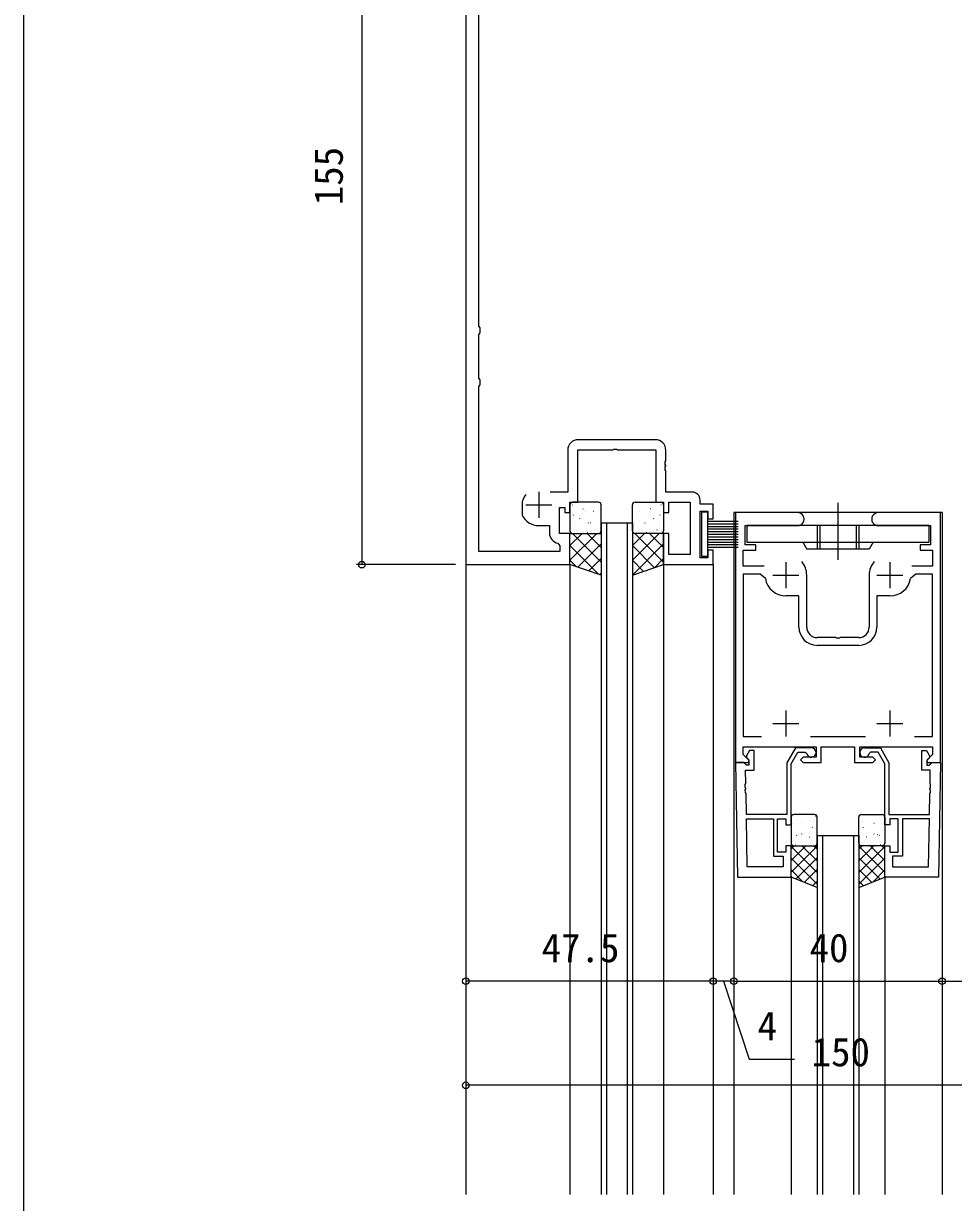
# Model space of a CAD drawing. Units: millimetres, scale not verified. Extents: x -437 to 438, y -681 to 679.
# Drawn here: x -436.7 to -258, y 161.3 to 387.7 of the extents above; entities that cross this region are included whole.
import ezdxf
from ezdxf.enums import TextEntityAlignment as Align

# ---------------------------------------------------------------- set-up
doc = ezdxf.new("R2010")
doc.units = ezdxf.units.MM
doc.header["$LTSCALE"] = 4
for name, color, linetype in [('0-2_YKK_11', 7, 'Continuous'), ('0-3_YKK_12', 2, 'Continuous'), ('0-4_YKK_13', 4, 'Continuous'), ('0-6_YKK_D', 6, 'Continuous'), ('0-7_YKK_ZWAK', 7, 'Continuous')]:
    doc.layers.add(name, color=color, linetype=linetype)
doc.styles.add('ＭＳ ゴシック', font='')
doc.styles.get('ＭＳ ゴシック').set_extended_font_data('MS Gothic')

msp = doc.modelspace()

# ---------------------------------------------------------------- linework, layer by layer
at = {"layer": '0-2_YKK_11'}
for p, q in [((-315.27, 307.8), (-330.13, 307.8)), ((-337.7, 297.8), (-337.7, 292.8)), ((-340.2, 295.3), (-335.2, 295.3)), ((-290.2, 284.295), (-290.2, 279.295)), ((-270.2, 284.295), (-270.2, 279.295)), ((-292.7, 281.795), (-287.7, 281.795)), ((-286.2, 271.795), (-286.2, 281.795)), ((-274.2, 281.795), (-274.2, 271.795)), ((-272.7, 281.795), (-267.7, 281.795)), ((-276.2, 268.295), (-284.2, 268.295)), ((-290.2, 255.795), (-290.2, 250.795)), ((-270.2, 255.795), (-270.2, 250.795)), ((-292.7, 253.295), (-287.7, 253.295)), ((-272.7, 253.295), (-267.7, 253.295)), ((-285.483, 250.795), (-274.917, 250.795))]:
    msp.add_line(p, q, dxfattribs=at)
for points in [[(-334.03, 287.91), (-333.63, 287.421), (-333.63, 286.3), (-349.2, 286.3), (-349.2, 318.006), (-348.938, 318.304), (-348.938, 319.296), (-349.2, 319.594), (-349.2, 328.006), (-348.938, 328.304), (-348.938, 329.296), (-349.2, 329.594), (-349.2, 418.006), (-348.938, 418.304), (-348.938, 419.296), (-349.2, 419.594), (-349.2, 437.207), (-341.999, 440.565)], [(-351.7, 438.8), (-351.7, 283.8), (-331.7, 283.8), (-331.7, 289.8), (-333.7, 289.8), (-333.7, 294.8), (-332.7, 294.8), (-332.7, 293.8), (-331.7, 293.8), (-331.7, 295.8), (-330.2, 295.8), (-330.2, 305.87), (-323.458, 305.87), (-323.275, 305.99)], [(-332.13, 305.8), (-332.13, 297.73), (-335.506, 297.73)], [(-323.275, 305.99), (-322.725, 305.99), (-322.542, 305.87), (-315.2, 305.87), (-315.2, 295.8), (-313.7, 295.8), (-313.7, 293.8), (-312.7, 293.8), (-312.7, 295.8), (-308.63, 295.8), (-308.63, 285.73), (-312.7, 285.73), (-312.7, 289.8), (-313.7, 289.8), (-313.7, 283.8), (-304.2, 283.8), (-304.2, 286.6), (-305.2, 286.6), (-305.2, 285.1), (-306.7, 285.1), (-306.7, 294.1), (-305.2, 294.1), (-305.2, 292.6), (-304.2, 292.6), (-304.2, 295.4), (-306.7, 295.4), (-306.7, 296.23)], [(-308.2, 297.73), (-313.27, 297.73), (-313.27, 301.842), (-313.39, 302.025), (-313.39, 302.575), (-313.27, 302.758), (-313.27, 302.842), (-313.39, 303.025), (-313.39, 303.575), (-313.27, 303.758), (-313.27, 305.8)], [(-340.9, 295.3), (-340.9, 293.447), (-340.872, 293.32)], [(-287.95, 293.795), (-299.9, 293.795), (-299.9, 245.795), (-297.424, 245.795), (-297.264, 246.183), (-298.4, 247.319), (-298.4, 248.795), (-284.4, 248.795), (-284.4, 246.795), (-286.9, 246.795), (-287.4, 246.295), (-286.9, 245.795), (-283.4, 245.795), (-283.4, 248.795), (-277, 248.795), (-277, 245.795), (-273.5, 245.795), (-273, 246.295), (-273.5, 246.795), (-276, 246.795), (-276, 248.795), (-262, 248.795), (-262, 247.319), (-263.136, 246.183), (-262.976, 245.795), (-260.5, 245.795), (-260.5, 293.795), (-272.45, 293.795)], [(-337.7, 291.3), (-335.63, 291.3), (-335.63, 289.87)], [(-294.408, 283.495), (-298.4, 283.495), (-298.4, 286.595), (-296, 286.595), (-296, 287.595), (-298, 287.595), (-298, 291.295), (-287.95, 291.295)], [(-272.45, 291.295), (-262.4, 291.295), (-262.4, 287.595), (-264.4, 287.595), (-264.4, 286.595), (-262, 286.595), (-262, 283.495), (-265.992, 283.495)], [(-294.148, 281.155), (-295.136, 281.995), (-298.4, 281.995), (-298.4, 250.795), (-294.917, 250.795)], [(-265.483, 250.795), (-262, 250.795), (-262, 281.995), (-265.264, 281.995), (-266.252, 281.155)], [(-287.7, 271.795), (-287.7, 277.795), (-290.2, 277.795)], [(-270.2, 277.795), (-272.7, 277.795), (-272.7, 271.795)], [(-276.2, 269.795), (-279.742, 269.795), (-279.925, 269.675), (-280.475, 269.675), (-280.658, 269.795), (-284.2, 269.795)], [(-285.3, 248.595), (-288.362, 248.595), (-290, 245.758), (-290, 235.795), (-297.795, 235.795), (-297.866, 239.837), (-297.989, 240.018), (-297.998, 240.568), (-297.882, 240.753), (-297.883, 240.837), (-298.006, 241.018), (-298.016, 241.568), (-297.899, 241.753), (-297.944, 244.295), (-296.3, 244.295), (-296.3, 248.095), (-297.2, 248.095), (-297.8, 247.056), (-297.8, 246.745), (-297.3, 246.245), (-297.3, 245.295), (-297.77, 245.295), (-297.97, 245.495), (-298.27, 245.795), (-299.9, 245.795)], [(-299.9, 245.795), (-299.516, 223.795), (-289.2, 223.795), (-289.2, 229.795), (-290.2, 229.795), (-290.2, 228.595), (-291.8, 228.595), (-291.8, 234.995), (-290.2, 234.995), (-290.2, 233.795), (-289.2, 233.795), (-289.2, 245.543), (-287.9, 247.795), (-286.483, 247.795), (-286.187, 247.545)], [(-275.1, 248.595), (-272.038, 248.595), (-270.4, 245.758), (-270.4, 235.795), (-262.605, 235.795), (-262.534, 239.837), (-262.411, 240.018), (-262.402, 240.568), (-262.518, 240.753), (-262.517, 240.837), (-262.394, 241.018), (-262.384, 241.568), (-262.501, 241.753), (-262.456, 244.295), (-264.1, 244.295), (-264.1, 248.095), (-263.2, 248.095), (-262.6, 247.056), (-262.6, 246.745), (-263.1, 246.245), (-263.1, 245.295), (-262.63, 245.295), (-262.43, 245.495), (-262.13, 245.795), (-260.5, 245.795)], [(-260.5, 245.795), (-260.884, 223.795), (-271.2, 223.795), (-271.2, 229.795), (-270.2, 229.795), (-270.2, 228.595), (-268.6, 228.595), (-268.6, 234.995), (-270.2, 234.995), (-270.2, 233.795), (-271.2, 233.795), (-271.2, 245.543), (-272.5, 247.795), (-273.917, 247.795), (-274.213, 247.545)]]:
    msp.add_lwpolyline(points, dxfattribs=at)
for points in [[(-297.619, 225.725), (-297.781, 234.995), (-292.6, 234.995), (-292.6, 227.795), (-290.7, 227.795), (-290.7, 225.725)], [(-262.781, 225.725), (-262.619, 234.995), (-267.8, 234.995), (-267.8, 227.795), (-269.7, 227.795), (-269.7, 225.725)]]:
    msp.add_lwpolyline(points, close=True, dxfattribs=at)
for centre, radius, start, end in [((-330.13, 305.8), 2, 90.00001, 179.99999), ((-315.27, 305.8), 2, 0.00001, 89.99999), ((-337.7, 295.3), 3.2, 141.63348, 179.99999), ((-308.2, 296.23), 1.5, 0.00001, 89.99999), ((-337.7, 294.8), 3.5, 205.00785, 270), ((-287.95, 292.545), 1.25, 269.99999, 90.00001), ((-272.45, 292.545), 1.25, 89.99999, 270.00001), ((-333.63, 289.87), 2, 180.00001, 258.46303), ((-290.2, 281.795), 4, 359.99998, 40.4398), ((-270.2, 281.795), 4, 139.5602, 180.00002), ((-290.2, 281.795), 4, 189.20689, 270.00001), ((-270.2, 281.795), 4, 269.99999, 350.79311), ((-284.2, 271.795), 3.5, 180.00001, 269.99999), ((-284.2, 271.795), 2, 180.00001, 269.99999), ((-276.2, 271.795), 2, 270.00001, 359.99999), ((-276.2, 271.795), 3.5, 270.00001, 359.99999), ((-285.3, 247.695), 0.9, 189.59406, 90), ((-275.1, 247.695), 0.9, 90, 350.40594)]:
    msp.add_arc(centre, radius, start, end, dxfattribs=at)
at = {"layer": '0-3_YKK_12'}
for p, q in [((-351.7, 522.3), (-351.7, 162.798)), ((-260.2, 293.795), (-300.2, 293.795)), ((-300.2, 293.795), (-300.2, 162.798)), ((-260.2, 293.795), (-260.2, 162.798)), ((-325.7, 291.801), (-319.7, 291.801)), ((-325.7, 291.801), (-325.7, 162.798)), ((-324.7, 291.801), (-324.7, 162.798)), ((-320.7, 291.801), (-320.7, 162.798)), ((-319.7, 291.801), (-319.7, 162.798)), ((-331.7, 283.8), (-331.7, 162.798)), ((-313.7, 283.8), (-313.7, 162.798)), ((-304.2, 283.8), (-304.2, 162.798)), ((-284.2, 231.8), (-276.2, 231.8)), ((-284.2, 231.8), (-284.2, 162.798)), ((-283.2, 231.8), (-283.2, 162.798)), ((-277.2, 231.8), (-277.2, 162.798)), ((-276.2, 231.8), (-276.2, 162.798)), ((-289.2, 223.995), (-289.2, 162.798)), ((-271.2, 223.995), (-271.2, 162.798))]:
    msp.add_line(p, q, dxfattribs=at)
at = {"layer": '0-4_YKK_13'}
for p, q in [((-331.7, 295.3), (-331.7, 290.3)), ((-331.256, 295.236), (-331.212, 295.26)), ((-326.2, 295.8), (-331.2, 295.8)), ((-329.231, 294.502), (-329.187, 294.526)), ((-325.7, 290.3), (-325.7, 295.3)), ((-319.7, 290.3), (-319.7, 295.3)), ((-319.2, 295.8), (-314.2, 295.8)), ((-316.169, 294.502), (-316.213, 294.526)), ((-314.144, 295.236), (-314.188, 295.26)), ((-313.7, 295.3), (-313.7, 290.3)), ((-280.203, 295.701), (-280.203, 284.748)), ((-331.064, 293.292), (-331.017, 293.38)), ((-329.822, 292.612), (-329.778, 292.636)), ((-328.917, 294.082), (-328.911, 294.09)), ((-327.155, 294.07), (-327.111, 294.094)), ((-318.245, 294.07), (-318.289, 294.094)), ((-316.483, 294.082), (-316.489, 294.09)), ((-315.578, 292.612), (-315.622, 292.636)), ((-314.336, 293.292), (-314.383, 293.38)), ((-305.2, 292.147), (-299.4, 292.147)), ((-330.892, 291.877), (-330.885, 291.885)), ((-330.465, 290.421), (-330.422, 290.445)), ((-329.073, 289.895), (-329.066, 289.902)), ((-328.389, 289.988), (-328.345, 290.012)), ((-328.174, 291.767), (-328.128, 291.855)), ((-327.798, 291.878), (-327.754, 291.902)), ((-327.131, 292.062), (-327.125, 292.07)), ((-325.721, 291.446), (-325.7, 291.457)), ((-319.679, 291.446), (-319.7, 291.457)), ((-318.269, 292.062), (-318.275, 292.07)), ((-317.602, 291.878), (-317.646, 291.902)), ((-317.226, 291.767), (-317.272, 291.855)), ((-317.011, 289.988), (-317.055, 290.012)), ((-316.327, 289.895), (-316.334, 289.902)), ((-314.935, 290.421), (-314.978, 290.445)), ((-314.508, 291.877), (-314.515, 291.885)), ((-305.2, 291.647), (-299.4, 291.647)), ((-305.2, 291.147), (-299.4, 291.147)), ((-305.2, 290.647), (-299.4, 290.647)), ((-305.2, 290.147), (-299.4, 290.147)), ((-262.703, 291.295), (-297.703, 291.295)), ((-297.703, 291.295), (-297.703, 288.095)), ((-284.203, 291.295), (-284.203, 286.795)), ((-283.703, 291.295), (-283.703, 286.795)), ((-276.703, 291.295), (-276.703, 286.795)), ((-276.203, 291.295), (-276.203, 286.795)), ((-262.703, 291.295), (-262.703, 288.095)), ((-331.7, 287.457), (-329.357, 289.8)), ((-331.7, 284.628), (-326.528, 289.8)), ((-325.7, 284.285), (-331.215, 289.8)), ((-331.2, 289.8), (-326.2, 289.8)), ((-330.2, 283.3), (-325.7, 287.8)), ((-325.7, 287.114), (-328.386, 289.8)), ((-319.7, 287.457), (-317.357, 289.8)), ((-319.7, 284.628), (-314.528, 289.8)), ((-319.7, 281.8), (-313.7, 287.8)), ((-313.7, 284.285), (-319.215, 289.8)), ((-314.2, 289.8), (-319.2, 289.8)), ((-313.7, 287.114), (-316.386, 289.8)), ((-305.2, 289.647), (-299.4, 289.647)), ((-305.2, 289.147), (-299.4, 289.147)), ((-305.2, 288.647), (-299.4, 288.647)), ((-305.2, 288.147), (-299.4, 288.147)), ((-305.2, 287.647), (-299.4, 287.647)), ((-297.703, 288.095), (-262.703, 288.095)), ((-286.953, 288.095), (-286.203, 286.795)), ((-273.452, 288.095), (-274.203, 286.795)), ((-326.215, 281.972), (-331.7, 287.457)), ((-315.457, 283.214), (-319.7, 287.457)), ((-305.2, 287.147), (-299.4, 287.147)), ((-274.203, 286.795), (-286.203, 286.795)), ((-330.457, 283.386), (-331.7, 284.628)), ((-328.079, 282.593), (-325.7, 284.972)), ((-317.579, 282.507), (-319.7, 284.628)), ((-315.457, 283.214), (-313.7, 284.972)), ((-325.957, 281.886), (-325.7, 282.143)), ((-284.7, 235.8), (-288.7, 235.8)), ((-284.487, 235.527), (-284.443, 235.551)), ((-275.913, 235.527), (-275.957, 235.551)), ((-275.7, 235.8), (-271.7, 235.8)), ((-289.2, 235.3), (-289.2, 230.3)), ((-289.2, 234.519), (-289.187, 234.526)), ((-288.917, 234.082), (-288.911, 234.09)), ((-287.155, 234.07), (-287.111, 234.094)), ((-285.13, 233.336), (-285.086, 233.36)), ((-284.923, 234.528), (-284.916, 234.535)), ((-284.2, 230.3), (-284.2, 235.3)), ((-276.2, 230.3), (-276.2, 235.3)), ((-275.477, 234.528), (-275.484, 234.535)), ((-275.27, 233.336), (-275.314, 233.36)), ((-273.245, 234.07), (-273.289, 234.094)), ((-271.483, 234.082), (-271.489, 234.09)), ((-271.2, 234.519), (-271.213, 234.526)), ((-271.2, 235.3), (-271.2, 230.3)), ((-288.174, 231.767), (-288.128, 231.855)), ((-287.798, 231.878), (-287.754, 231.902)), ((-287.131, 232.062), (-287.125, 232.07)), ((-285.721, 231.446), (-285.677, 231.47)), ((-274.679, 231.446), (-274.723, 231.47)), ((-273.269, 232.062), (-273.275, 232.07)), ((-272.602, 231.878), (-272.646, 231.902)), ((-272.226, 231.767), (-272.272, 231.855)), ((-289.2, 229.211), (-288.611, 229.8)), ((-289.2, 226.966), (-286.366, 229.8)), ((-289.2, 224.721), (-284.2, 229.721)), ((-284.2, 224.643), (-289.2, 229.643)), ((-288.7, 229.8), (-284.7, 229.8)), ((-288.389, 229.988), (-288.345, 230.012)), ((-284.2, 226.888), (-287.112, 229.8)), ((-285.078, 230.34), (-285.072, 230.348)), ((-284.2, 229.133), (-284.867, 229.8)), ((-276.2, 229.133), (-275.533, 229.8)), ((-276.2, 226.888), (-273.288, 229.8)), ((-271.2, 224.721), (-276.2, 229.721)), ((-276.2, 224.643), (-271.2, 229.643)), ((-271.7, 229.8), (-275.7, 229.8)), ((-275.322, 230.34), (-275.328, 230.348)), ((-271.2, 226.966), (-274.034, 229.8)), ((-272.011, 229.988), (-272.055, 230.012)), ((-271.2, 229.211), (-271.789, 229.8)), ((-284.2, 222.398), (-289.2, 227.398)), ((-288.254, 223.422), (-284.2, 227.476)), ((-272.146, 223.422), (-276.2, 227.476)), ((-276.2, 222.398), (-271.2, 227.398)), ((-286.945, 222.898), (-289.2, 225.153)), ((-286.65, 222.78), (-284.2, 225.23)), ((-273.75, 222.78), (-276.2, 225.23)), ((-273.455, 222.898), (-271.2, 225.153)), ((-285.047, 222.139), (-284.2, 222.985)), ((-275.353, 222.139), (-276.2, 222.985))]:
    msp.add_line(p, q, dxfattribs=at)
for points in [[(-306.4, 293.897), (-306.4, 285.397), (-305.2, 285.397), (-305.2, 293.897)], [(-325.7, 281.8), (-331.7, 283.8), (-331.7, 289.8), (-325.7, 289.8)], [(-319.7, 281.8), (-313.7, 283.8), (-313.7, 289.8), (-319.7, 289.8)], [(-284.2, 221.8), (-289.2, 223.8), (-289.2, 229.8), (-284.2, 229.8)], [(-276.2, 221.8), (-271.2, 223.8), (-271.2, 229.8), (-276.2, 229.8)]]:
    msp.add_lwpolyline(points, close=True, dxfattribs=at)
for centre, start, end in [((-331.2, 295.3), 90, 180), ((-326.2, 295.3), 0, 90), ((-319.2, 295.3), 90, 180), ((-314.2, 295.3), 0, 90), ((-331.2, 290.3), 180, 270), ((-326.2, 290.3), 270, 0), ((-319.2, 290.3), 180, 270), ((-314.2, 290.3), 270, 0), ((-288.7, 235.3), 90, 180), ((-284.7, 235.3), 0, 90), ((-275.7, 235.3), 90, 180), ((-271.7, 235.3), 0, 90), ((-288.7, 230.3), 180, 270), ((-284.7, 230.3), 270, 0), ((-275.7, 230.3), 180, 270), ((-271.7, 230.3), 270, 0)]:
    msp.add_arc(centre, 0.5, start, end, dxfattribs=at)
at = {"layer": '0-6_YKK_D'}
for p, q in [((-371.7, 438.8), (-371.7, 283.8)), ((-353.7, 283.8), (-372.7, 283.8)), ((-351.7, 220.795), (-351.7, 202.795)), ((-351.7, 220.795), (-351.7, 182.795)), ((-304.2, 220.795), (-304.2, 202.795)), ((-304.2, 220.795), (-304.2, 202.795)), ((-300.2, 220.795), (-300.2, 202.795)), ((-300.2, 220.795), (-300.2, 202.795)), ((-260.2, 220.795), (-260.2, 202.795)), ((-260.2, 220.795), (-260.2, 202.795)), ((-304.2, 203.795), (-351.7, 203.795)), ((-300.2, 203.795), (-304.2, 203.795)), ((-300.2, 203.795), (-260.2, 203.795)), ((-260.2, 203.795), (-252.7, 203.795)), ((-201.7, 183.795), (-351.7, 183.795))]:
    msp.add_line(p, q, dxfattribs=at)
msp.add_lwpolyline([(-302.2, 203.795), (-297.26, 188.795), (-288.53, 188.795)], dxfattribs=at)
for centre in [(-371.7, 283.8), (-351.7, 203.795), (-304.2, 203.795), (-304.2, 203.795), (-300.2, 203.795), (-300.2, 203.795), (-260.2, 203.795), (-260.2, 203.795), (-351.7, 183.795)]:
    msp.add_circle(centre, 0.637, dxfattribs=at)
at = {"layer": '0-7_YKK_ZWAK'}
msp.add_line((-436.7, 643.8), (-436.7, -681.2), dxfattribs=at)

# ---------------------------------------------------------------- texts
at = {"layer": '0-6_YKK_D', "style": 'ＭＳ ゴシック'}
msp.add_text('155', height=5.499, rotation=90, dxfattribs=at).set_placement((-373.7, 352.82), align=Align.BOTTOM_LEFT)
for s, p in [('40', (-285.655, 205.795)), ('47.5', (-337.155, 205.795)), ('4', (-295.643, 190.795)), ('150', (-285.265, 185.795))]:
    msp.add_text(s, height=5.499, dxfattribs=at).set_placement(p, align=Align.BOTTOM_LEFT)

doc.saveas('drawing.dxf')
